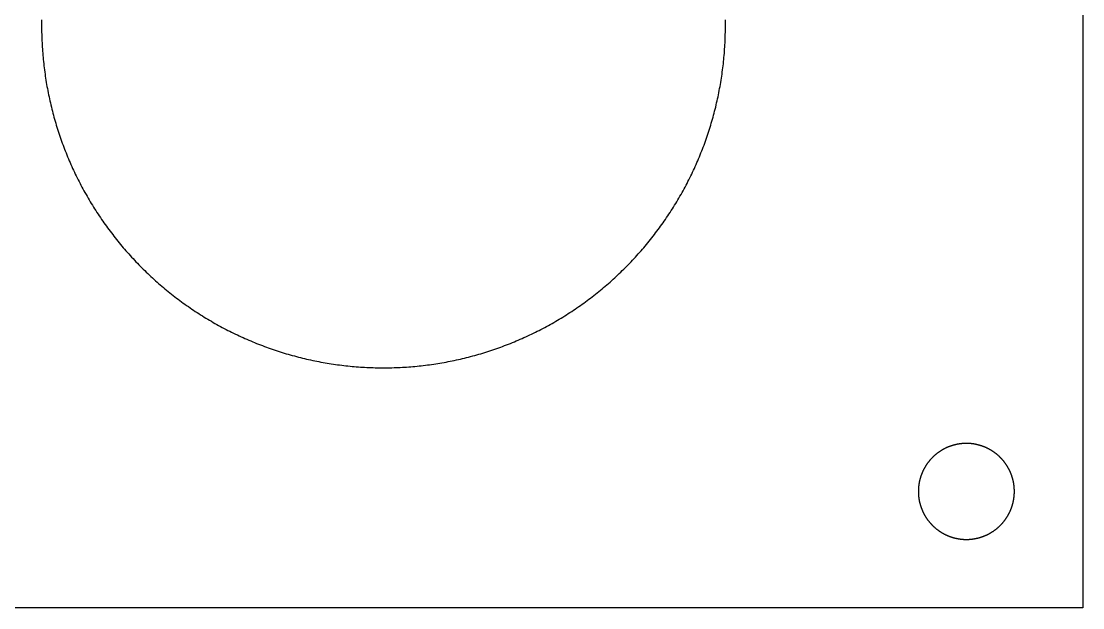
# Model space of a CAD drawing. Header units: millimetres. Extents: x 0 to 140, y 0 to 81.
# Drawn here: x 67 to 140, y 0 to 40.3 of the extents above; entities that cross this region are included whole.
import ezdxf

# ---------------------------------------------------------------- set-up
doc = ezdxf.new("R2010")
doc.units = ezdxf.units.MM
doc.layers.add('CUT', color=7, linetype='Continuous')

msp = doc.modelspace()

# ---------------------------------------------------------------- linework, layer by layer
at = {"layer": 'CUT'}
for points in [[(122, 67.5), (122, 50), (140, 50), (140, 0), (0, 0), (0, 67.5)], [(135.299, 8.081), (135.298, 8.101), (135.298, 8.121), (135.297, 8.142), (135.296, 8.162), (135.295, 8.182), (135.294, 8.202), (135.292, 8.223), (135.291, 8.243), (135.29, 8.263), (135.288, 8.283), (135.286, 8.303), (135.284, 8.323), (135.282, 8.344), (135.28, 8.364), (135.278, 8.384), (135.275, 8.404), (135.273, 8.424), (135.27, 8.444), (135.267, 8.464), (135.264, 8.484), (135.261, 8.504), (135.258, 8.524), (135.255, 8.544), (135.251, 8.564), (135.248, 8.584), (135.244, 8.604), (135.24, 8.624), (135.237, 8.644), (135.233, 8.664), (135.228, 8.683), (135.224, 8.703), (135.22, 8.723), (135.215, 8.743), (135.211, 8.762), (135.206, 8.782), (135.201, 8.802), (135.196, 8.821), (135.191, 8.841), (135.186, 8.861), (135.18, 8.88), (135.175, 8.9), (135.169, 8.919), (135.164, 8.939), (135.158, 8.958), (135.152, 8.977), (135.146, 8.997), (135.14, 9.016), (135.133, 9.035), (135.127, 9.054), (135.121, 9.074), (135.114, 9.093), (135.107, 9.112), (135.1, 9.131), (135.093, 9.15), (135.086, 9.169), (135.079, 9.188), (135.072, 9.207), (135.064, 9.225), (135.056, 9.244), (135.049, 9.263), (135.041, 9.282), (135.033, 9.3), (135.025, 9.319), (135.017, 9.337), (135.009, 9.356), (135, 9.374), (134.992, 9.393), (134.983, 9.411), (134.974, 9.429), (134.966, 9.447), (134.957, 9.466), (134.948, 9.484), (134.938, 9.502), (134.929, 9.52), (134.92, 9.538), (134.91, 9.556), (134.901, 9.573), (134.891, 9.591), (134.881, 9.609), (134.871, 9.627), (134.861, 9.644), (134.851, 9.662), (134.841, 9.679), (134.831, 9.697), (134.82, 9.714), (134.809, 9.731), (134.799, 9.748), (134.788, 9.765), (134.777, 9.783), (134.766, 9.8), (134.755, 9.817), (134.744, 9.833), (134.733, 9.85), (134.721, 9.867), (134.71, 9.884), (134.698, 9.9), (134.686, 9.917), (134.675, 9.933), (134.663, 9.95), (134.651, 9.966), (134.638, 9.982), (134.626, 9.998), (134.614, 10.014), (134.602, 10.03), (134.589, 10.046), (134.576, 10.062), (134.564, 10.078), (134.551, 10.093), (134.538, 10.109), (134.525, 10.125), (134.512, 10.14), (134.499, 10.155), (134.486, 10.171), (134.472, 10.186), (134.459, 10.201), (134.445, 10.216), (134.431, 10.231), (134.418, 10.246), (134.404, 10.261), (134.39, 10.275), (134.376, 10.29), (134.362, 10.305), (134.348, 10.319), (134.333, 10.333), (134.319, 10.348), (134.305, 10.362), (134.29, 10.376), (134.275, 10.39), (134.261, 10.404), (134.246, 10.418), (134.231, 10.431), (134.216, 10.445), (134.201, 10.459), (134.186, 10.472), (134.171, 10.486), (134.155, 10.499), (134.14, 10.512), (134.125, 10.525), (134.109, 10.538), (134.093, 10.551), (134.078, 10.564), (134.062, 10.576), (134.046, 10.589), (134.03, 10.602), (134.014, 10.614), (133.998, 10.626), (133.982, 10.638), (133.966, 10.651), (133.95, 10.663), (133.933, 10.675), (133.917, 10.686), (133.9, 10.698), (133.884, 10.71), (133.867, 10.721), (133.85, 10.733), (133.833, 10.744), (133.817, 10.755), (133.8, 10.766), (133.783, 10.777), (133.765, 10.788), (133.748, 10.799), (133.731, 10.809), (133.714, 10.82), (133.697, 10.831), (133.679, 10.841), (133.662, 10.851), (133.644, 10.861), (133.627, 10.871), (133.609, 10.881), (133.591, 10.891), (133.573, 10.901), (133.556, 10.91), (133.538, 10.92), (133.52, 10.929), (133.502, 10.938), (133.484, 10.948), (133.466, 10.957), (133.447, 10.966), (133.429, 10.974), (133.411, 10.983), (133.393, 10.992), (133.374, 11), (133.356, 11.009), (133.337, 11.017), (133.319, 11.025), (133.3, 11.033), (133.282, 11.041), (133.263, 11.049), (133.244, 11.056), (133.225, 11.064), (133.207, 11.072), (133.188, 11.079), (133.169, 11.086), (133.15, 11.093), (133.131, 11.1), (133.112, 11.107), (133.093, 11.114), (133.074, 11.121), (133.054, 11.127), (133.035, 11.133), (133.016, 11.14), (132.997, 11.146), (132.977, 11.152), (132.958, 11.158), (132.939, 11.164), (132.919, 11.169), (132.9, 11.175), (132.88, 11.18), (132.861, 11.186), (132.841, 11.191), (132.821, 11.196), (132.802, 11.201), (132.782, 11.206), (132.762, 11.211), (132.743, 11.215), (132.723, 11.22), (132.703, 11.224), (132.683, 11.228), (132.664, 11.233), (132.644, 11.237), (132.624, 11.24), (132.604, 11.244), (132.584, 11.248), (132.564, 11.251), (132.544, 11.255), (132.524, 11.258), (132.504, 11.261), (132.484, 11.264), (132.464, 11.267), (132.444, 11.27), (132.424, 11.273), (132.404, 11.275), (132.384, 11.278), (132.364, 11.28), (132.344, 11.282), (132.323, 11.284), (132.303, 11.286), (132.283, 11.288), (132.263, 11.29), (132.243, 11.291), (132.223, 11.292), (132.202, 11.294), (132.182, 11.295), (132.162, 11.296), (132.142, 11.297), (132.121, 11.298), (132.101, 11.298), (132.081, 11.299), (132.061, 11.299), (132.04, 11.3), (132.02, 11.3), (132, 11.3), (131.98, 11.3), (131.96, 11.3), (131.939, 11.299), (131.919, 11.299), (131.899, 11.298), (131.879, 11.298), (131.858, 11.297), (131.838, 11.296), (131.818, 11.295), (131.798, 11.294), (131.777, 11.292), (131.757, 11.291), (131.737, 11.29), (131.717, 11.288), (131.697, 11.286), (131.677, 11.284), (131.656, 11.282), (131.636, 11.28), (131.616, 11.278), (131.596, 11.275), (131.576, 11.273), (131.556, 11.27), (131.536, 11.267), (131.516, 11.264), (131.496, 11.261), (131.476, 11.258), (131.456, 11.255), (131.436, 11.251), (131.416, 11.248), (131.396, 11.244), (131.376, 11.24), (131.356, 11.237), (131.336, 11.233), (131.317, 11.228), (131.297, 11.224), (131.277, 11.22), (131.257, 11.215), (131.238, 11.211), (131.218, 11.206), (131.198, 11.201), (131.179, 11.196), (131.159, 11.191), (131.139, 11.186), (131.12, 11.18), (131.1, 11.175), (131.081, 11.169), (131.061, 11.164), (131.042, 11.158), (131.023, 11.152), (131.003, 11.146), (130.984, 11.14), (130.965, 11.133), (130.946, 11.127), (130.926, 11.121), (130.907, 11.114), (130.888, 11.107), (130.869, 11.1), (130.85, 11.093), (130.831, 11.086), (130.812, 11.079), (130.793, 11.072), (130.775, 11.064), (130.756, 11.056), (130.737, 11.049), (130.718, 11.041), (130.7, 11.033), (130.681, 11.025), (130.663, 11.017), (130.644, 11.009), (130.626, 11), (130.607, 10.992), (130.589, 10.983), (130.571, 10.974), (130.553, 10.966), (130.534, 10.957), (130.516, 10.948), (130.498, 10.938), (130.48, 10.929), (130.462, 10.92), (130.444, 10.91), (130.427, 10.901), (130.409, 10.891), (130.391, 10.881), (130.373, 10.871), (130.356, 10.861), (130.338, 10.851), (130.321, 10.841), (130.303, 10.831), (130.286, 10.82), (130.269, 10.809), (130.252, 10.799), (130.235, 10.788), (130.217, 10.777), (130.2, 10.766), (130.183, 10.755), (130.167, 10.744), (130.15, 10.733), (130.133, 10.721), (130.116, 10.71), (130.1, 10.698), (130.083, 10.686), (130.067, 10.675), (130.05, 10.663), (130.034, 10.651), (130.018, 10.638), (130.002, 10.626), (129.986, 10.614), (129.97, 10.602), (129.954, 10.589), (129.938, 10.576), (129.922, 10.564), (129.907, 10.551), (129.891, 10.538), (129.875, 10.525), (129.86, 10.512), (129.845, 10.499), (129.829, 10.486), (129.814, 10.472), (129.799, 10.459), (129.784, 10.445), (129.769, 10.431), (129.754, 10.418), (129.739, 10.404), (129.725, 10.39), (129.71, 10.376), (129.695, 10.362), (129.681, 10.348), (129.667, 10.333), (129.652, 10.319), (129.638, 10.305), (129.624, 10.29), (129.61, 10.275), (129.596, 10.261), (129.582, 10.246), (129.569, 10.231), (129.555, 10.216), (129.541, 10.201), (129.528, 10.186), (129.514, 10.171), (129.501, 10.155), (129.488, 10.14), (129.475, 10.125), (129.462, 10.109), (129.449, 10.093), (129.436, 10.078), (129.424, 10.062), (129.411, 10.046), (129.398, 10.03), (129.386, 10.014), (129.374, 9.998), (129.362, 9.982), (129.349, 9.966), (129.337, 9.95), (129.325, 9.933), (129.314, 9.917), (129.302, 9.9), (129.29, 9.884), (129.279, 9.867), (129.267, 9.85), (129.256, 9.833), (129.245, 9.817), (129.234, 9.8), (129.223, 9.783), (129.212, 9.765), (129.201, 9.748), (129.191, 9.731), (129.18, 9.714), (129.169, 9.697), (129.159, 9.679), (129.149, 9.662), (129.139, 9.644), (129.129, 9.627), (129.119, 9.609), (129.109, 9.591), (129.099, 9.573), (129.09, 9.556), (129.08, 9.538), (129.071, 9.52), (129.062, 9.502), (129.052, 9.484), (129.043, 9.466), (129.034, 9.447), (129.026, 9.429), (129.017, 9.411), (129.008, 9.393), (129, 9.374), (128.991, 9.356), (128.983, 9.337), (128.975, 9.319), (128.967, 9.3), (128.959, 9.282), (128.951, 9.263), (128.944, 9.244), (128.936, 9.225), (128.928, 9.207), (128.921, 9.188), (128.914, 9.169), (128.907, 9.15), (128.9, 9.131), (128.893, 9.112), (128.886, 9.093), (128.879, 9.074), (128.873, 9.054), (128.867, 9.035), (128.86, 9.016), (128.854, 8.997), (128.848, 8.977), (128.842, 8.958), (128.836, 8.939), (128.831, 8.919), (128.825, 8.9), (128.82, 8.88), (128.814, 8.861), (128.809, 8.841), (128.804, 8.821), (128.799, 8.802), (128.794, 8.782), (128.789, 8.762), (128.785, 8.743), (128.78, 8.723), (128.776, 8.703), (128.772, 8.683), (128.767, 8.664), (128.763, 8.644), (128.76, 8.624), (128.756, 8.604), (128.752, 8.584), (128.749, 8.564), (128.745, 8.544), (128.742, 8.524), (128.739, 8.504), (128.736, 8.484), (128.733, 8.464), (128.73, 8.444), (128.727, 8.424), (128.725, 8.404), (128.722, 8.384), (128.72, 8.364), (128.718, 8.344), (128.716, 8.323), (128.714, 8.303), (128.712, 8.283), (128.71, 8.263), (128.709, 8.243), (128.708, 8.223), (128.706, 8.202), (128.705, 8.182), (128.704, 8.162), (128.703, 8.142), (128.702, 8.121), (128.702, 8.101), (128.701, 8.081), (128.701, 8.061), (128.7, 8.04), (128.7, 8.02), (128.7, 8), (128.7, 7.98), (128.7, 7.96), (128.701, 7.939), (128.701, 7.919), (128.702, 7.899), (128.702, 7.879), (128.703, 7.858), (128.704, 7.838), (128.705, 7.818), (128.706, 7.798), (128.708, 7.777), (128.709, 7.757), (128.71, 7.737), (128.712, 7.717), (128.714, 7.697), (128.716, 7.677), (128.718, 7.656), (128.72, 7.636), (128.722, 7.616), (128.725, 7.596), (128.727, 7.576), (128.73, 7.556), (128.733, 7.536), (128.736, 7.516), (128.739, 7.496), (128.742, 7.476), (128.745, 7.456), (128.749, 7.436), (128.752, 7.416), (128.756, 7.396), (128.76, 7.376), (128.763, 7.356), (128.767, 7.336), (128.772, 7.317), (128.776, 7.297), (128.78, 7.277), (128.785, 7.257), (128.789, 7.238), (128.794, 7.218), (128.799, 7.198), (128.804, 7.179), (128.809, 7.159), (128.814, 7.139), (128.82, 7.12), (128.825, 7.1), (128.831, 7.081), (128.836, 7.061), (128.842, 7.042), (128.848, 7.023), (128.854, 7.003), (128.86, 6.984), (128.867, 6.965), (128.873, 6.946), (128.879, 6.926), (128.886, 6.907), (128.893, 6.888), (128.9, 6.869), (128.907, 6.85), (128.914, 6.831), (128.921, 6.812), (128.928, 6.793), (128.936, 6.775), (128.944, 6.756), (128.951, 6.737), (128.959, 6.718), (128.967, 6.7), (128.975, 6.681), (128.983, 6.663), (128.991, 6.644), (129, 6.626), (129.008, 6.607), (129.017, 6.589), (129.026, 6.571), (129.034, 6.553), (129.043, 6.534), (129.052, 6.516), (129.062, 6.498), (129.071, 6.48), (129.08, 6.462), (129.09, 6.444), (129.099, 6.427), (129.109, 6.409), (129.119, 6.391), (129.129, 6.373), (129.139, 6.356), (129.149, 6.338), (129.159, 6.321), (129.169, 6.303), (129.18, 6.286), (129.191, 6.269), (129.201, 6.252), (129.212, 6.235), (129.223, 6.217), (129.234, 6.2), (129.245, 6.183), (129.256, 6.167), (129.267, 6.15), (129.279, 6.133), (129.29, 6.116), (129.302, 6.1), (129.314, 6.083), (129.325, 6.067), (129.337, 6.05), (129.349, 6.034), (129.362, 6.018), (129.374, 6.002), (129.386, 5.986), (129.398, 5.97), (129.411, 5.954), (129.424, 5.938), (129.436, 5.922), (129.449, 5.907), (129.462, 5.891), (129.475, 5.875), (129.488, 5.86), (129.501, 5.845), (129.514, 5.829), (129.528, 5.814), (129.541, 5.799), (129.555, 5.784), (129.569, 5.769), (129.582, 5.754), (129.596, 5.739), (129.61, 5.725), (129.624, 5.71), (129.638, 5.695), (129.652, 5.681), (129.667, 5.667), (129.681, 5.652), (129.695, 5.638), (129.71, 5.624), (129.725, 5.61), (129.739, 5.596), (129.754, 5.582), (129.769, 5.569), (129.784, 5.555), (129.799, 5.541), (129.814, 5.528), (129.829, 5.514), (129.845, 5.501), (129.86, 5.488), (129.875, 5.475), (129.891, 5.462), (129.907, 5.449), (129.922, 5.436), (129.938, 5.424), (129.954, 5.411), (129.97, 5.398), (129.986, 5.386), (130.002, 5.374), (130.018, 5.362), (130.034, 5.349), (130.05, 5.337), (130.067, 5.325), (130.083, 5.314), (130.1, 5.302), (130.116, 5.29), (130.133, 5.279), (130.15, 5.267), (130.167, 5.256), (130.183, 5.245), (130.2, 5.234), (130.217, 5.223), (130.235, 5.212), (130.252, 5.201), (130.269, 5.191), (130.286, 5.18), (130.303, 5.169), (130.321, 5.159), (130.338, 5.149), (130.356, 5.139), (130.373, 5.129), (130.391, 5.119), (130.409, 5.109), (130.427, 5.099), (130.444, 5.09), (130.462, 5.08), (130.48, 5.071), (130.498, 5.062), (130.516, 5.052), (130.534, 5.043), (130.553, 5.034), (130.571, 5.026), (130.589, 5.017), (130.607, 5.008), (130.626, 5), (130.644, 4.991), (130.663, 4.983), (130.681, 4.975), (130.7, 4.967), (130.718, 4.959), (130.737, 4.951), (130.756, 4.944), (130.775, 4.936), (130.793, 4.928), (130.812, 4.921), (130.831, 4.914), (130.85, 4.907), (130.869, 4.9), (130.888, 4.893), (130.907, 4.886), (130.926, 4.879), (130.946, 4.873), (130.965, 4.867), (130.984, 4.86), (131.003, 4.854), (131.023, 4.848), (131.042, 4.842), (131.061, 4.836), (131.081, 4.831), (131.1, 4.825), (131.12, 4.82), (131.139, 4.814), (131.159, 4.809), (131.179, 4.804), (131.198, 4.799), (131.218, 4.794), (131.238, 4.789), (131.257, 4.785), (131.277, 4.78), (131.297, 4.776), (131.317, 4.772), (131.336, 4.767), (131.356, 4.763), (131.376, 4.76), (131.396, 4.756), (131.416, 4.752), (131.436, 4.749), (131.456, 4.745), (131.476, 4.742), (131.496, 4.739), (131.516, 4.736), (131.536, 4.733), (131.556, 4.73), (131.576, 4.727), (131.596, 4.725), (131.616, 4.722), (131.636, 4.72), (131.656, 4.718), (131.677, 4.716), (131.697, 4.714), (131.717, 4.712), (131.737, 4.71), (131.757, 4.709), (131.777, 4.708), (131.798, 4.706), (131.818, 4.705), (131.838, 4.704), (131.858, 4.703), (131.879, 4.702), (131.899, 4.702), (131.919, 4.701), (131.939, 4.701), (131.96, 4.7), (131.98, 4.7), (132, 4.7), (132.02, 4.7), (132.04, 4.7), (132.061, 4.701), (132.081, 4.701), (132.101, 4.702), (132.121, 4.702), (132.142, 4.703), (132.162, 4.704), (132.182, 4.705), (132.202, 4.706), (132.223, 4.708), (132.243, 4.709), (132.263, 4.71), (132.283, 4.712), (132.303, 4.714), (132.323, 4.716), (132.344, 4.718), (132.364, 4.72), (132.384, 4.722), (132.404, 4.725), (132.424, 4.727), (132.444, 4.73), (132.464, 4.733), (132.484, 4.736), (132.504, 4.739), (132.524, 4.742), (132.544, 4.745), (132.564, 4.749), (132.584, 4.752), (132.604, 4.756), (132.624, 4.76), (132.644, 4.763), (132.664, 4.767), (132.683, 4.772), (132.703, 4.776), (132.723, 4.78), (132.743, 4.785), (132.762, 4.789), (132.782, 4.794), (132.802, 4.799), (132.821, 4.804), (132.841, 4.809), (132.861, 4.814), (132.88, 4.82), (132.9, 4.825), (132.919, 4.831), (132.939, 4.836), (132.958, 4.842), (132.977, 4.848), (132.997, 4.854), (133.016, 4.86), (133.035, 4.867), (133.054, 4.873), (133.074, 4.879), (133.093, 4.886), (133.112, 4.893), (133.131, 4.9), (133.15, 4.907), (133.169, 4.914), (133.188, 4.921), (133.207, 4.928), (133.225, 4.936), (133.244, 4.944), (133.263, 4.951), (133.282, 4.959), (133.3, 4.967), (133.319, 4.975), (133.337, 4.983), (133.356, 4.991), (133.374, 5), (133.393, 5.008), (133.411, 5.017), (133.429, 5.026), (133.447, 5.034), (133.466, 5.043), (133.484, 5.052), (133.502, 5.062), (133.52, 5.071), (133.538, 5.08), (133.556, 5.09), (133.573, 5.099), (133.591, 5.109), (133.609, 5.119), (133.627, 5.129), (133.644, 5.139), (133.662, 5.149), (133.679, 5.159), (133.697, 5.169), (133.714, 5.18), (133.731, 5.191), (133.748, 5.201), (133.765, 5.212), (133.783, 5.223), (133.8, 5.234), (133.817, 5.245), (133.833, 5.256), (133.85, 5.267), (133.867, 5.279), (133.884, 5.29), (133.9, 5.302), (133.917, 5.314), (133.933, 5.325), (133.95, 5.337), (133.966, 5.349), (133.982, 5.362), (133.998, 5.374), (134.014, 5.386), (134.03, 5.398), (134.046, 5.411), (134.062, 5.424), (134.078, 5.436), (134.093, 5.449), (134.109, 5.462), (134.125, 5.475), (134.14, 5.488), (134.155, 5.501), (134.171, 5.514), (134.186, 5.528), (134.201, 5.541), (134.216, 5.555), (134.231, 5.569), (134.246, 5.582), (134.261, 5.596), (134.275, 5.61), (134.29, 5.624), (134.305, 5.638), (134.319, 5.652), (134.333, 5.667), (134.348, 5.681), (134.362, 5.695), (134.376, 5.71), (134.39, 5.725), (134.404, 5.739), (134.418, 5.754), (134.431, 5.769), (134.445, 5.784), (134.459, 5.799), (134.472, 5.814), (134.486, 5.829), (134.499, 5.845), (134.512, 5.86), (134.525, 5.875), (134.538, 5.891), (134.551, 5.907), (134.564, 5.922), (134.576, 5.938), (134.589, 5.954), (134.602, 5.97), (134.614, 5.986), (134.626, 6.002), (134.638, 6.018), (134.651, 6.034), (134.663, 6.05), (134.675, 6.067), (134.686, 6.083), (134.698, 6.1), (134.71, 6.116), (134.721, 6.133), (134.733, 6.15), (134.744, 6.167), (134.755, 6.183), (134.766, 6.2), (134.777, 6.217), (134.788, 6.235), (134.799, 6.252), (134.809, 6.269), (134.82, 6.286), (134.831, 6.303), (134.841, 6.321), (134.851, 6.338), (134.861, 6.356), (134.871, 6.373), (134.881, 6.391), (134.891, 6.409), (134.901, 6.427), (134.91, 6.444), (134.92, 6.462), (134.929, 6.48), (134.938, 6.498), (134.948, 6.516), (134.957, 6.534), (134.966, 6.553), (134.974, 6.571), (134.983, 6.589), (134.992, 6.607), (135, 6.626), (135.009, 6.644), (135.017, 6.663), (135.025, 6.681), (135.033, 6.7), (135.041, 6.718), (135.049, 6.737), (135.056, 6.756), (135.064, 6.775), (135.072, 6.793), (135.079, 6.812), (135.086, 6.831), (135.093, 6.85), (135.1, 6.869), (135.107, 6.888), (135.114, 6.907), (135.121, 6.926), (135.127, 6.946), (135.133, 6.965), (135.14, 6.984), (135.146, 7.003), (135.152, 7.023), (135.158, 7.042), (135.164, 7.061), (135.169, 7.081), (135.175, 7.1), (135.18, 7.12), (135.186, 7.139), (135.191, 7.159), (135.196, 7.179), (135.201, 7.198), (135.206, 7.218), (135.211, 7.238), (135.215, 7.257), (135.22, 7.277), (135.224, 7.297), (135.228, 7.317), (135.233, 7.336), (135.237, 7.356), (135.24, 7.376), (135.244, 7.396), (135.248, 7.416), (135.251, 7.436), (135.255, 7.456), (135.258, 7.476), (135.261, 7.496), (135.264, 7.516), (135.267, 7.536), (135.27, 7.556), (135.273, 7.576), (135.275, 7.596), (135.278, 7.616), (135.28, 7.636), (135.282, 7.656), (135.284, 7.677), (135.286, 7.697), (135.288, 7.717), (135.29, 7.737), (135.291, 7.757), (135.292, 7.777), (135.294, 7.798), (135.295, 7.818), (135.296, 7.838), (135.297, 7.858), (135.298, 7.879), (135.298, 7.899), (135.299, 7.919), (135.299, 7.939), (135.3, 7.96), (135.3, 7.98), (135.3, 8), (135.3, 8.02), (135.3, 8.04), (135.299, 8.061)]]:
    msp.add_lwpolyline(points, close=True, dxfattribs=at)
msp.add_lwpolyline([(68.444, 40.433), (68.442, 40.288), (68.441, 40.144), (68.44, 40), (68.441, 39.856), (68.442, 39.712), (68.444, 39.567), (68.447, 39.423), (68.451, 39.279), (68.456, 39.135), (68.462, 38.991), (68.468, 38.847), (68.476, 38.703), (68.484, 38.559), (68.494, 38.415), (68.504, 38.271), (68.515, 38.127), (68.527, 37.984), (68.54, 37.84), (68.553, 37.697), (68.568, 37.553), (68.583, 37.41), (68.6, 37.267), (68.617, 37.123), (68.635, 36.98), (68.654, 36.837), (68.674, 36.695), (68.695, 36.552), (68.716, 36.409), (68.739, 36.267), (68.762, 36.125), (68.786, 35.982), (68.811, 35.84), (68.837, 35.699), (68.864, 35.557), (68.892, 35.415), (68.92, 35.274), (68.95, 35.133), (68.98, 34.992), (69.011, 34.851), (69.043, 34.711), (69.076, 34.57), (69.11, 34.43), (69.144, 34.29), (69.18, 34.15), (69.216, 34.011), (69.253, 33.871), (69.291, 33.732), (69.33, 33.593), (69.37, 33.455), (69.411, 33.316), (69.452, 33.178), (69.494, 33.04), (69.537, 32.903), (69.581, 32.766), (69.626, 32.628), (69.672, 32.492), (69.718, 32.355), (69.766, 32.219), (69.814, 32.083), (69.863, 31.947), (69.913, 31.812), (69.963, 31.677), (70.015, 31.542), (70.067, 31.408), (70.12, 31.274), (70.174, 31.14), (70.229, 31.007), (70.285, 30.874), (70.341, 30.741), (70.398, 30.609), (70.456, 30.477), (70.515, 30.345), (70.575, 30.214), (70.635, 30.083), (70.696, 29.952), (70.758, 29.822), (70.821, 29.693), (70.885, 29.563), (70.949, 29.434), (71.015, 29.306), (71.081, 29.177), (71.147, 29.05), (71.215, 28.922), (71.283, 28.795), (71.353, 28.669), (71.422, 28.543), (71.493, 28.417), (71.565, 28.292), (71.637, 28.167), (71.71, 28.042), (71.784, 27.919), (71.858, 27.795), (71.933, 27.672), (72.009, 27.55), (72.086, 27.428), (72.164, 27.306), (72.242, 27.185), (72.321, 27.064), (72.401, 26.944), (72.481, 26.824), (72.562, 26.705), (72.644, 26.587), (72.727, 26.469), (72.81, 26.351), (72.894, 26.234), (72.979, 26.117), (73.065, 26.001), (73.151, 25.886), (73.238, 25.77), (73.326, 25.656), (73.414, 25.542), (73.503, 25.429), (73.593, 25.316), (73.683, 25.204), (73.774, 25.092), (73.866, 24.981), (73.959, 24.87), (74.052, 24.76), (74.146, 24.65), (74.24, 24.542), (74.335, 24.433), (74.431, 24.326), (74.528, 24.218), (74.625, 24.112), (74.723, 24.006), (74.821, 23.901), (74.92, 23.796), (75.02, 23.692), (75.121, 23.588), (75.222, 23.485), (75.323, 23.383), (75.425, 23.281), (75.528, 23.18), (75.632, 23.08), (75.736, 22.98), (75.841, 22.881), (75.946, 22.783), (76.052, 22.685), (76.159, 22.588), (76.266, 22.491), (76.373, 22.395), (76.482, 22.3), (76.591, 22.206), (76.7, 22.112), (76.81, 22.019), (76.921, 21.926), (77.032, 21.834), (77.144, 21.743), (77.256, 21.653), (77.369, 21.563), (77.482, 21.474), (77.596, 21.385), (77.711, 21.298), (77.826, 21.211), (77.941, 21.125), (78.057, 21.039), (78.174, 20.954), (78.291, 20.87), (78.409, 20.787), (78.527, 20.704), (78.645, 20.622), (78.765, 20.541), (78.884, 20.46), (79.004, 20.381), (79.125, 20.302), (79.246, 20.223), (79.368, 20.146), (79.49, 20.069), (79.612, 19.993), (79.735, 19.918), (79.859, 19.843), (79.983, 19.77), (80.107, 19.697), (80.232, 19.624), (80.357, 19.553), (80.483, 19.482), (80.609, 19.412), (80.735, 19.343), (80.862, 19.275), (80.99, 19.207), (81.118, 19.14), (81.246, 19.074), (81.374, 19.009), (81.503, 18.945), (81.633, 18.881), (81.762, 18.818), (81.893, 18.756), (82.023, 18.695), (82.154, 18.635), (82.285, 18.575), (82.417, 18.516), (82.549, 18.458), (82.681, 18.401), (82.814, 18.344), (82.947, 18.289), (83.081, 18.234), (83.214, 18.18), (83.348, 18.127), (83.483, 18.075), (83.617, 18.023), (83.752, 17.973), (83.888, 17.923), (84.023, 17.874), (84.159, 17.826), (84.295, 17.778), (84.432, 17.732), (84.569, 17.686), (84.706, 17.641), (84.843, 17.597), (84.981, 17.554), (85.119, 17.512), (85.257, 17.47), (85.395, 17.43), (85.534, 17.39), (85.672, 17.351), (85.812, 17.313), (85.951, 17.276), (86.09, 17.24), (86.23, 17.204), (86.37, 17.17), (86.51, 17.136), (86.651, 17.103), (86.791, 17.071), (86.932, 17.04), (87.073, 17.01), (87.214, 16.98), (87.356, 16.952), (87.497, 16.924), (87.639, 16.897), (87.781, 16.871), (87.923, 16.846), (88.065, 16.822), (88.207, 16.798), (88.349, 16.776), (88.492, 16.754), (88.635, 16.734), (88.778, 16.714), (88.92, 16.695), (89.064, 16.677), (89.207, 16.66), (89.35, 16.643), (89.493, 16.628), (89.637, 16.613), (89.78, 16.599), (89.924, 16.587), (90.068, 16.575), (90.211, 16.564), (90.355, 16.554), (90.499, 16.544), (90.643, 16.536), (90.787, 16.528), (90.931, 16.522), (91.075, 16.516), (91.219, 16.511), (91.363, 16.507), (91.508, 16.504), (91.652, 16.502), (91.796, 16.5), (91.94, 16.5), (92.084, 16.5), (92.229, 16.502), (92.373, 16.504), (92.517, 16.507), (92.661, 16.511), (92.805, 16.516), (92.949, 16.522), (93.093, 16.528), (93.237, 16.536), (93.381, 16.544), (93.525, 16.554), (93.669, 16.564), (93.813, 16.575), (93.956, 16.587), (94.1, 16.599), (94.244, 16.613), (94.387, 16.628), (94.53, 16.643), (94.674, 16.66), (94.817, 16.677), (94.96, 16.695), (95.103, 16.714), (95.246, 16.734), (95.388, 16.754), (95.531, 16.776), (95.673, 16.798), (95.816, 16.822), (95.958, 16.846), (96.1, 16.871), (96.242, 16.897), (96.383, 16.924), (96.525, 16.952), (96.666, 16.98), (96.807, 17.01), (96.948, 17.04), (97.089, 17.071), (97.23, 17.103), (97.37, 17.136), (97.51, 17.17), (97.65, 17.204), (97.79, 17.24), (97.93, 17.276), (98.069, 17.313), (98.208, 17.351), (98.347, 17.39), (98.485, 17.43), (98.624, 17.47), (98.762, 17.512), (98.9, 17.554), (99.037, 17.597), (99.175, 17.641), (99.312, 17.686), (99.448, 17.732), (99.585, 17.778), (99.721, 17.826), (99.857, 17.874), (99.993, 17.923), (100.128, 17.973), (100.263, 18.023), (100.398, 18.075), (100.532, 18.127), (100.666, 18.18), (100.8, 18.234), (100.933, 18.289), (101.066, 18.344), (101.199, 18.401), (101.331, 18.458), (101.463, 18.516), (101.595, 18.575), (101.726, 18.635), (101.857, 18.695), (101.988, 18.756), (102.118, 18.818), (102.248, 18.881), (102.377, 18.945), (102.506, 19.009), (102.635, 19.074), (102.763, 19.14), (102.891, 19.207), (103.018, 19.275), (103.145, 19.343), (103.272, 19.412), (103.398, 19.482), (103.523, 19.553), (103.649, 19.624), (103.773, 19.697), (103.898, 19.77), (104.022, 19.843), (104.145, 19.918), (104.268, 19.993), (104.391, 20.069), (104.513, 20.146), (104.634, 20.223), (104.755, 20.302), (104.876, 20.381), (104.996, 20.46), (105.116, 20.541), (105.235, 20.622), (105.354, 20.704), (105.472, 20.787), (105.589, 20.87), (105.706, 20.954), (105.823, 21.039), (105.939, 21.125), (106.055, 21.211), (106.17, 21.298), (106.284, 21.385), (106.398, 21.474), (106.512, 21.563), (106.624, 21.653), (106.737, 21.743), (106.848, 21.834), (106.96, 21.926), (107.07, 22.019), (107.18, 22.112), (107.29, 22.206), (107.399, 22.3), (107.507, 22.395), (107.615, 22.491), (107.722, 22.588), (107.828, 22.685), (107.934, 22.783), (108.04, 22.881), (108.144, 22.98), (108.249, 23.08), (108.352, 23.18), (108.455, 23.281), (108.557, 23.383), (108.659, 23.485), (108.76, 23.588), (108.86, 23.692), (108.96, 23.796), (109.059, 23.901), (109.158, 24.006), (109.255, 24.112), (109.353, 24.218), (109.449, 24.326), (109.545, 24.433), (109.64, 24.542), (109.735, 24.65), (109.828, 24.76), (109.922, 24.87), (110.014, 24.981), (110.106, 25.092), (110.197, 25.204), (110.288, 25.316), (110.377, 25.429), (110.466, 25.542), (110.555, 25.656), (110.642, 25.77), (110.729, 25.886), (110.816, 26.001), (110.901, 26.117), (110.986, 26.234), (111.07, 26.351), (111.153, 26.469), (111.236, 26.587), (111.318, 26.705), (111.399, 26.824), (111.48, 26.944), (111.559, 27.064), (111.638, 27.185), (111.717, 27.306), (111.794, 27.428), (111.871, 27.55), (111.947, 27.672), (112.022, 27.795), (112.097, 27.919), (112.171, 28.042), (112.244, 28.167), (112.316, 28.292), (112.387, 28.417), (112.458, 28.543), (112.528, 28.669), (112.597, 28.795), (112.665, 28.922), (112.733, 29.05), (112.8, 29.177), (112.866, 29.306), (112.931, 29.434), (112.995, 29.563), (113.059, 29.693), (113.122, 29.822), (113.184, 29.952), (113.245, 30.083), (113.306, 30.214), (113.365, 30.345), (113.424, 30.477), (113.482, 30.609), (113.539, 30.741), (113.596, 30.874), (113.651, 31.007), (113.706, 31.14), (113.76, 31.274), (113.813, 31.408), (113.866, 31.542), (113.917, 31.677), (113.968, 31.812), (114.017, 31.947), (114.066, 32.083), (114.115, 32.219), (114.162, 32.355), (114.208, 32.492), (114.254, 32.628), (114.299, 32.766), (114.343, 32.903), (114.386, 33.04), (114.428, 33.178), (114.47, 33.316), (114.51, 33.455), (114.55, 33.593), (114.589, 33.732), (114.627, 33.871), (114.664, 34.011), (114.7, 34.15), (114.736, 34.29), (114.771, 34.43), (114.804, 34.57), (114.837, 34.711), (114.869, 34.851), (114.9, 34.992), (114.931, 35.133), (114.96, 35.274), (114.989, 35.415), (115.016, 35.557), (115.043, 35.699), (115.069, 35.84), (115.094, 35.982), (115.118, 36.125), (115.142, 36.267), (115.164, 36.409), (115.186, 36.552), (115.207, 36.695), (115.226, 36.837), (115.245, 36.98), (115.263, 37.123), (115.281, 37.267), (115.297, 37.41), (115.312, 37.553), (115.327, 37.697), (115.341, 37.84), (115.354, 37.984), (115.365, 38.127), (115.377, 38.271), (115.387, 38.415), (115.396, 38.559), (115.404, 38.703), (115.412, 38.847), (115.419, 38.991), (115.424, 39.135), (115.429, 39.279), (115.433, 39.423), (115.436, 39.567), (115.438, 39.712), (115.44, 39.856), (115.44, 40), (115.44, 40.144), (115.438, 40.288), (115.436, 40.433)], dxfattribs=at)

doc.saveas('drawing.dxf')
